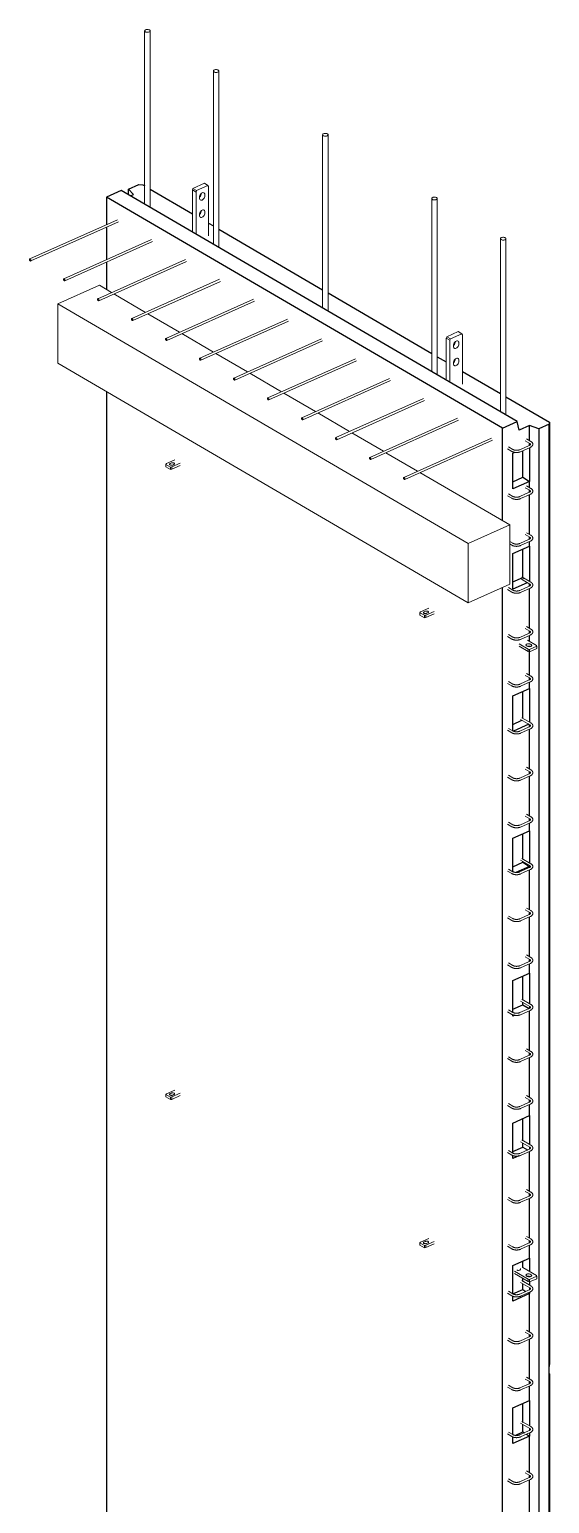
# Model space of a CAD drawing. Header units: millimetres. Extents: x 11769 to 26725, y -2451 to 18539.
# Drawn here: x 20317 to 22199, y 1471 to 6809 of the extents above; entities that cross this region are included whole.
import ezdxf

# ---------------------------------------------------------------- set-up
doc = ezdxf.new("R2010")
doc.units = ezdxf.units.MM
for name, color, linetype, lineweight in [('A-GENM', 13, 'Continuous', 18), ('A-WALL', 113, 'Continuous', 25), ('S-BEAM', 12, 'Continuous', 18), ('S-RBAR', 171, 'Continuous', 18)]:
    doc.layers.add(name, color=color, linetype=linetype, lineweight=lineweight)

# ---------------------------------------------------------------- blocks, each defined once
blk = doc.blocks.new('M_Rectangular Corbel - M_Rectangular Corbel-2189266-3D Ortho')
at = {"layer": 'S-BEAM'}
for p, q in [((17693.1, 5815.7), (17843.6, 5883)), ((17888.1, 5857), (17843.6, 5883)), ((18011.2, 5785.1), (17896.5, 5852.1)), ((17693.1, 5600.8), (17693.1, 5815.7)), ((17693.1, 5815.7), (19178.6, 4947.8)), ((18134.3, 5713.2), (18019.6, 5780.2)), ((18257.4, 5641.3), (18142.7, 5708.3)), ((18380.4, 5569.4), (18265.7, 5636.4)), ((19178.6, 4732.9), (17693.1, 5600.8)), ((18503.5, 5497.5), (18388.8, 5564.5)), ((18626.6, 5425.6), (18511.9, 5492.6)), ((18749.7, 5353.7), (18635, 5420.7)), ((18872.7, 5281.8), (18758.1, 5348.8)), ((18995.8, 5209.9), (18881.1, 5276.9)), ((19329.2, 5015.1), (19004.2, 5205)), ((19329.2, 5015.1), (19178.6, 4947.8)), ((19329.2, 4800.3), (19329.2, 5015.1)), ((19178.6, 4947.8), (19178.6, 4732.9)), ((19178.6, 4732.9), (19329.2, 4800.3))]:
    blk.add_line(p, q, dxfattribs=at)
blk = doc.blocks.new('Rebar Bar - Part 3166313199-431004-3D Ortho')
at = {"layer": 'S-RBAR'}
for p, q in [((19320.7, 5291), (19336.8, 5281.6)), ((19340.9, 5288.5), (19324.7, 5297.9))]:
    blk.add_line(p, q, dxfattribs=at)
blk = doc.blocks.new('Rebar Bar - Part 2227165887-431004-3D Ortho')
at = {"layer": 'S-RBAR'}
for points in [[(19340.9, 5288.5, 0), (19341.3, 5288.2, 0), (19341.7, 5288, 0), (19342.2, 5287.8, 0), (19342.7, 5287.6, 0), (19343.2, 5287.4, 0), (19343.8, 5287.2, 0), (19344.3, 5287, 0), (19344.9, 5286.8, 0), (19345.5, 5286.6, 0), (19346.1, 5286.4, 0), (19346.8, 5286.3, 0), (19347.4, 5286.2, 0), (19348.1, 5286, 0), (19348.7, 5285.9, 0), (19349.4, 5285.8, 0), (19350.1, 5285.7, 0), (19350.8, 5285.7, 0), (19351.5, 5285.6, 0), (19352.2, 5285.6, 0), (19353, 5285.5, 0), (19353.7, 5285.5, 0), (19354.4, 5285.5, 0), (19355.1, 5285.6, 0), (19355.8, 5285.6, 0), (19356.5, 5285.6, 0), (19357.2, 5285.7, 0), (19357.9, 5285.8, 0), (19358.6, 5285.9, 0), (19359.3, 5286, 0), (19360, 5286.1, 0), (19360.6, 5286.2, 0), (19361.3, 5286.3, 0), (19361.9, 5286.5, 0), (19362.5, 5286.7, 0), (19363.1, 5286.8, 0), (19363.7, 5287, 0), (19364.3, 5287.2, 0), (19364.8, 5287.4, 0), (19365.3, 5287.7, 0), (19365.4, 5287.7, 0)], [(19336.8, 5281.6, 0), (19337.5, 5281.2, 0), (19338.2, 5280.8, 0), (19338.9, 5280.5, 0), (19339.6, 5280.2, 0), (19340.3, 5279.9, 0), (19341.1, 5279.6, 0), (19341.8, 5279.4, 0), (19342.6, 5279.1, 0), (19343.4, 5278.9, 0), (19344.2, 5278.7, 0), (19345, 5278.5, 0), (19345.8, 5278.3, 0), (19346.7, 5278.1, 0), (19347.5, 5278, 0), (19348.4, 5277.9, 0), (19349.3, 5277.8, 0), (19350.1, 5277.7, 0), (19351, 5277.6, 0), (19351.9, 5277.6, 0), (19352.8, 5277.5, 0), (19353.6, 5277.5, 0), (19354.5, 5277.5, 0), (19355.4, 5277.6, 0), (19356.3, 5277.6, 0), (19357.1, 5277.7, 0), (19358, 5277.7, 0), (19358.9, 5277.8, 0), (19359.7, 5277.9, 0), (19360.6, 5278.1, 0), (19361.4, 5278.2, 0), (19362.3, 5278.4, 0), (19363.1, 5278.6, 0), (19363.9, 5278.8, 0), (19364.7, 5279, 0), (19365.5, 5279.2, 0), (19366.3, 5279.5, 0), (19367, 5279.7, 0), (19367.8, 5280, 0), (19368.5, 5280.3, 0), (19368.7, 5280.4, 0)]]:
    blk.add_polyline3d(points, dxfattribs=at)
blk = doc.blocks.new('Rebar Bar - Part 3241041724-431004-3D Ortho')
at = {"layer": 'S-RBAR'}
for p, q in [((19400.1, 5303.2), (19365.4, 5287.7)), ((19368.7, 5280.4), (19403.4, 5295.9))]:
    blk.add_line(p, q, dxfattribs=at)
blk = doc.blocks.new('Rebar Bar - Part 2227165887-V1-3D Ortho')
at = {"layer": 'S-RBAR'}
for points in [[(19401.6, 5310.6, 0), (19402, 5310.3, 0), (19402.4, 5310.1, 0), (19402.7, 5309.8, 0), (19403, 5309.6, 0), (19403.3, 5309.4, 0), (19403.6, 5309.1, 0), (19403.8, 5308.9, 0), (19404, 5308.7, 0), (19404.1, 5308.5, 0), (19404.2, 5308.3, 0), (19404.3, 5308.1, 0), (19404.4, 5308, 0), (19404.5, 5307.8, 0), (19404.5, 5307.7, 0), (19404.6, 5307.6, 0), (19404.6, 5307.5, 0), (19404.6, 5307.4, 0), (19404.6, 5307.3, 0), (19404.6, 5307.2, 0), (19404.6, 5307.1, 0), (19404.6, 5307, 0), (19404.5, 5306.9, 0), (19404.5, 5306.7, 0), (19404.4, 5306.6, 0), (19404.3, 5306.4, 0), (19404.2, 5306.2, 0), (19404.1, 5306, 0), (19403.9, 5305.8, 0), (19403.8, 5305.6, 0), (19403.5, 5305.4, 0), (19403.3, 5305.2, 0), (19403, 5304.9, 0), (19402.7, 5304.7, 0), (19402.4, 5304.5, 0), (19402, 5304.2, 0), (19401.6, 5304, 0), (19401.2, 5303.8, 0), (19400.8, 5303.5, 0), (19400.3, 5303.3, 0), (19400.1, 5303.2, 0)], [(19405.7, 5317.5, 0), (19406.3, 5317.1, 0), (19406.9, 5316.7, 0), (19407.5, 5316.2, 0), (19408.1, 5315.8, 0), (19408.6, 5315.3, 0), (19409.2, 5314.8, 0), (19409.7, 5314.3, 0), (19410.1, 5313.8, 0), (19410.6, 5313.2, 0), (19411, 5312.7, 0), (19411.3, 5312, 0), (19411.7, 5311.4, 0), (19411.9, 5310.8, 0), (19412.2, 5310.1, 0), (19412.4, 5309.4, 0), (19412.5, 5308.7, 0), (19412.6, 5308, 0), (19412.6, 5307.3, 0), (19412.6, 5306.5, 0), (19412.5, 5305.8, 0), (19412.4, 5305.1, 0), (19412.2, 5304.4, 0), (19411.9, 5303.8, 0), (19411.6, 5303.1, 0), (19411.3, 5302.5, 0), (19410.9, 5301.9, 0), (19410.5, 5301.3, 0), (19410.1, 5300.7, 0), (19409.6, 5300.2, 0), (19409.1, 5299.7, 0), (19408.6, 5299.2, 0), (19408.1, 5298.7, 0), (19407.5, 5298.3, 0), (19406.9, 5297.9, 0), (19406.3, 5297.5, 0), (19405.6, 5297.1, 0), (19405, 5296.7, 0), (19404.3, 5296.4, 0), (19403.6, 5296, 0), (19403.4, 5295.9, 0)]]:
    blk.add_polyline3d(points, dxfattribs=at)
blk = doc.blocks.new('Rebar Bar - Part 3131074535-431004-3D Ortho')
at = {"layer": 'S-RBAR'}
for p, q in [((19385.5, 5320), (19401.6, 5310.6)), ((19405.7, 5317.5), (19389.5, 5326.9))]:
    blk.add_line(p, q, dxfattribs=at)
blk = doc.blocks.new('Rebar Bar - Part 3166313199-V2-3D Ortho')
at = {"layer": 'S-RBAR'}
for p, q in [((19340.9, 4948.7), (19329.2, 4955.5)), ((19329.2, 4946.3), (19336.8, 4941.8))]:
    blk.add_line(p, q, dxfattribs=at)
blk = doc.blocks.new('Rebar Bar - Part 3131074535-V3-3D Ortho')
at = {"layer": 'S-RBAR'}
for p, q in [((19371.9, 4818.3), (19401.6, 4800.9)), ((19405.7, 4807.8), (19373.1, 4826.8))]:
    blk.add_line(p, q, dxfattribs=at)
blk = doc.blocks.new('Rebar Bar - Part 3131074535-V4-3D Ortho')
at = {"layer": 'S-RBAR'}
for p, q in [((19368.7, 4310.5), (19401.6, 4291.2)), ((19405.7, 4298.1), (19373.1, 4317.2))]:
    blk.add_line(p, q, dxfattribs=at)
blk = doc.blocks.new('Rebar Bar - Part 3131074535-V5-3D Ortho')
at = {"layer": 'S-RBAR'}
for p, q in [((19385.6, 3960.8), (19401.6, 3951.4)), ((19405.7, 3958.3), (19389.5, 3967.8))]:
    blk.add_line(p, q, dxfattribs=at)
blk = doc.blocks.new('Rebar Bar - Part 3131074535-V6-3D Ortho')
at = {"layer": 'S-RBAR'}
for p, q in [((19368.7, 3800.8), (19401.6, 3781.5)), ((19405.7, 3788.4), (19372.8, 3807.6))]:
    blk.add_line(p, q, dxfattribs=at)
blk = doc.blocks.new('Rebar Bar - Part 3131074535-V7-3D Ortho')
at = {"layer": 'S-RBAR'}
for p, q in [((19385.5, 3111.4), (19401.6, 3101.9)), ((19405.7, 3108.9), (19389.6, 3118.2))]:
    blk.add_line(p, q, dxfattribs=at)
blk = doc.blocks.new('Rebar Bar - Part 864883769-431004-3D Ortho')
at = {"layer": 'S-RBAR'}
for p, q in [((19263.2, 5329.5), (18945.6, 5187.5)), ((18948.9, 5180.2), (19266.4, 5322.2))]:
    blk.add_line(p, q, dxfattribs=at)
for points in [[(18949.9, 5182.3, 0), (18949.8, 5183.2, 0), (18949.5, 5184.2, 0), (18949.1, 5185.2, 0), (18948.5, 5186, 0), (18947.9, 5186.8, 0), (18947.2, 5187.3, 0), (18946.5, 5187.6, 0), (18945.9, 5187.6, 0), (18945.4, 5187.4, 0), (18944.9, 5186.9, 0), (18944.7, 5186.2, 0), (18944.6, 5185.4, 0)], [(18944.6, 5185.4, 0), (18944.7, 5184.4, 0), (18944.9, 5183.5, 0), (18945.4, 5182.5, 0), (18945.9, 5181.6, 0), (18946.5, 5180.9, 0), (18947.2, 5180.4, 0), (18947.9, 5180.1, 0), (18948.5, 5180.1, 0), (18949.1, 5180.3, 0), (18949.5, 5180.8, 0), (18949.8, 5181.5, 0), (18949.9, 5182.3, 0)]]:
    blk.add_polyline3d(points, dxfattribs=at)
blk = doc.blocks.new('RR spread anchor face based - RR-SA-10_0-300-1726847-3D Ortho')
at = {"layer": 'A-GENM'}
for p, q in [((19101.5, 5696.8), (19142.9, 5715.3)), ((19142.9, 5715.3), (19156.1, 5707.6)), ((19099.6, 5691.6), (19101.5, 5696.8)), ((19099.6, 5538.7), (19099.6, 5691.6)), ((19112.8, 5683.9), (19099.6, 5691.6)), ((19101.5, 5696.8), (19114.7, 5689.1)), ((19114.7, 5689.1), (19112.8, 5683.9)), ((19112.8, 5683.9), (19112.8, 5531)), ((19156.1, 5707.6), (19114.7, 5689.1)), ((19125.6, 5661.7), (19125.6, 5665.2)), ((19145.2, 5673.9), (19145.2, 5670.5)), ((19158, 5704.1), (19156.1, 5707.6)), ((19158, 5524.6), (19158, 5704.1)), ((19145.2, 5611.4), (19145.2, 5608)), ((19125.6, 5599.3), (19125.6, 5602.7))]:
    blk.add_line(p, q, dxfattribs=at)
for points in [[(19125.6, 5665.2, 0), (19125.9, 5668.2, 0), (19126.9, 5671.3, 0), (19128.5, 5674.4, 0), (19130.5, 5677, 0), (19132.8, 5679.2, 0), (19135.4, 5680.7, 0), (19137.9, 5681.5, 0), (19140.3, 5681.4, 0), (19142.3, 5680.5, 0), (19143.9, 5678.9, 0), (19144.8, 5676.7, 0), (19145.2, 5673.9, 0)], [(19125.6, 5664.9, 0), (19127.1, 5666.3, 0), (19129.1, 5669, 0), (19130.7, 5672, 0), (19131.7, 5675.1, 0), (19132, 5678.2, 0)], [(19128.5, 5655.1, 0), (19126.9, 5656.7, 0), (19125.9, 5659, 0), (19125.6, 5661.7, 0)], [(19145.2, 5670.5, 0), (19144.8, 5667.4, 0), (19143.9, 5664.3, 0), (19142.3, 5661.3, 0), (19140.3, 5658.6, 0), (19137.9, 5656.5, 0), (19135.4, 5654.9, 0), (19132.8, 5654.2, 0), (19130.5, 5654.2, 0), (19128.8, 5654.9, 0)], [(19125.6, 5602.7, 0), (19125.9, 5605.7, 0), (19126.9, 5608.9, 0), (19128.5, 5611.9, 0), (19130.5, 5614.6, 0), (19132.8, 5616.7, 0), (19135.4, 5618.2, 0), (19137.9, 5619, 0), (19140.3, 5618.9, 0), (19142.3, 5618.1, 0), (19143.9, 5616.4, 0), (19144.8, 5614.2, 0), (19145.2, 5611.4, 0)], [(19125.6, 5602.4, 0), (19127.1, 5603.8, 0), (19129.1, 5606.5, 0), (19130.7, 5609.5, 0), (19131.7, 5612.7, 0), (19132, 5615.7, 0)], [(19145.2, 5608, 0), (19144.8, 5605, 0), (19143.9, 5601.8, 0), (19142.3, 5598.8, 0), (19140.3, 5596.1, 0), (19137.9, 5594, 0), (19135.4, 5592.5, 0), (19132.8, 5591.7, 0), (19130.5, 5591.8, 0), (19128.8, 5592.4, 0)], [(19128.5, 5592.6, 0), (19126.9, 5594.3, 0), (19125.9, 5596.5, 0), (19125.6, 5599.3, 0)]]:
    blk.add_polyline3d(points, dxfattribs=at)
blk = doc.blocks.new('RR spread anchor face based - RR-SA-2_5-200-1726821-3D Ortho')
at = {"layer": 'A-GENM'}
for p, q in [((19006, 4700.1), (19003.9, 4697.5)), ((19036.1, 4713.6), (19006, 4700.1)), ((19019.2, 4700.6), (19023.7, 4702.6)), ((19025.8, 4688.6), (19055.9, 4702.1)), ((19003.9, 4697.5), (19020.4, 4687.9)), ((19003.9, 4697.5), (19003.9, 4688.9)), ((19020.4, 4679.3), (19003.9, 4688.9)), ((19020.4, 4687.9), (19025.8, 4688.6)), ((19020.4, 4687.9), (19020.4, 4679.3)), ((19025.8, 4680), (19020.4, 4679.3)), ((19027, 4694.8), (19025.2, 4694.5)), ((19055.9, 4693.5), (19025.8, 4680)), ((19025.8, 4688.6), (19025.8, 4680)), ((19032.9, 4697.2), (19028.4, 4695.2))]:
    blk.add_line(p, q, dxfattribs=at)
for points in [[(19028.4, 4695.2, 0), (19026.9, 4694.7, 0), (19025.2, 4694.4, 0), (19023.3, 4694.3, 0), (19021.5, 4694.5, 0), (19019.9, 4694.9, 0), (19018.5, 4695.5, 0), (19017.5, 4696.3, 0), (19016.9, 4697.2, 0), (19016.8, 4698.1, 0), (19017.2, 4699.1, 0), (19018, 4699.9, 0), (19019.2, 4700.6, 0)], [(19023.7, 4702.6, 0), (19025.2, 4703.1, 0), (19027, 4703.4, 0), (19028.8, 4703.5, 0), (19030.6, 4703.3, 0), (19032.2, 4702.9, 0), (19033.6, 4702.3, 0), (19034.6, 4701.5, 0), (19035.2, 4700.6, 0), (19035.3, 4699.9, 0)], [(19035.3, 4699.7, 0), (19034.9, 4698.8, 0), (19034.1, 4697.9, 0), (19032.9, 4697.2, 0)]]:
    blk.add_polyline3d(points, dxfattribs=at)
blk = doc.blocks.new('RR spread anchor face based - RR-SA-3_0-200-1726827-3D Ortho')
at = {"layer": 'A-GENM'}
for p, q in [((19426.1, 4579), (19393.1, 4598.2)), ((19363, 4584.7), (19395.9, 4565.5)), ((19395.9, 4556.9), (19363, 4576.1)), ((19392.8, 4575.9), (19390.2, 4577.4)), ((19395.9, 4565.5), (19401.1, 4564.4)), ((19395.9, 4556.9), (19395.9, 4565.5)), ((19401.1, 4555.8), (19395.9, 4556.9)), ((19401.1, 4564.4), (19427.5, 4576.2)), ((19427.5, 4567.6), (19401.1, 4555.8)), ((19401.1, 4564.4), (19401.1, 4555.8)), ((19403.7, 4583.5), (19406.4, 4581.9)), ((19427.5, 4576.2), (19426.1, 4579)), ((19427.5, 4576.2), (19427.5, 4567.6))]:
    blk.add_line(p, q, dxfattribs=at)
for points in [[(19390.2, 4577.4, 0), (19388.9, 4578.4, 0), (19388.1, 4579.5, 0), (19388, 4580.7, 0), (19388.5, 4581.9, 0), (19389.5, 4583, 0), (19391, 4583.9, 0), (19393, 4584.5, 0), (19395.2, 4584.9, 0), (19397.6, 4585, 0), (19399.9, 4584.8, 0), (19402, 4584.2, 0), (19403.7, 4583.5, 0)], [(19408.6, 4578.6, 0), (19408.1, 4577.4, 0), (19407.1, 4576.3, 0), (19405.5, 4575.4, 0), (19403.6, 4574.8, 0), (19401.4, 4574.4, 0), (19399, 4574.3, 0), (19396.7, 4574.5, 0), (19394.6, 4575.1, 0), (19392.8, 4575.9, 0)], [(19403.7, 4574.9, 0), (19402, 4575.6, 0), (19399.9, 4576.2, 0), (19397.6, 4576.4, 0), (19395.2, 4576.3, 0), (19393, 4576, 0)], [(19406.4, 4581.9, 0), (19407.7, 4580.9, 0), (19408.4, 4579.8, 0), (19408.6, 4578.9, 0)]]:
    blk.add_polyline3d(points, dxfattribs=at)
blk = doc.blocks.new('RR spread anchor face based - RR-SA-3_0-200-V10-3D Ortho')
at = {"layer": 'A-GENM'}
for p, q in [((19346.6, 2312.4), (19395.9, 2283.5)), ((19395.9, 2274.9), (19346.6, 2303.8)), ((19426.1, 2297), (19376.7, 2325.9)), ((19392.8, 2293.9), (19390.2, 2295.4)), ((19403.7, 2301.5), (19406.4, 2300)), ((19427.5, 2294.2), (19426.1, 2297)), ((19395.9, 2283.5), (19401.1, 2282.5)), ((19395.9, 2274.9), (19395.9, 2283.5)), ((19401.1, 2273.9), (19395.9, 2274.9)), ((19401.1, 2282.5), (19427.5, 2294.2)), ((19427.5, 2285.6), (19401.1, 2273.9)), ((19401.1, 2282.5), (19401.1, 2273.9)), ((19427.5, 2294.2), (19427.5, 2285.6))]:
    blk.add_line(p, q, dxfattribs=at)
for points in [[(19368.6, 2320, 0), (19368.1, 2318.8, 0), (19367.1, 2317.8, 0), (19365.5, 2316.9, 0), (19363.5, 2316.2, 0), (19361.3, 2315.8, 0), (19359, 2315.7, 0), (19356.7, 2316, 0), (19355.3, 2316.3, 0)], [(19367.6, 2322.3, 0), (19368.4, 2321.2, 0), (19368.6, 2320.3, 0)], [(19390.2, 2295.4, 0), (19388.9, 2296.4, 0), (19388.1, 2297.6, 0), (19388, 2298.8, 0), (19388.5, 2300, 0), (19389.5, 2301, 0), (19391, 2301.9, 0), (19393, 2302.6, 0), (19395.2, 2303, 0), (19397.6, 2303.1, 0), (19399.9, 2302.8, 0), (19402, 2302.3, 0), (19403.7, 2301.5, 0)], [(19408.6, 2296.6, 0), (19408.1, 2295.4, 0), (19407.1, 2294.4, 0), (19405.5, 2293.5, 0), (19403.6, 2292.8, 0), (19401.4, 2292.4, 0), (19399, 2292.3, 0), (19396.7, 2292.6, 0), (19394.6, 2293.1, 0), (19392.8, 2293.9, 0)], [(19406.4, 2300, 0), (19407.7, 2299, 0), (19408.4, 2297.8, 0), (19408.6, 2296.9, 0)], [(19403.7, 2292.9, 0), (19402, 2293.7, 0), (19399.9, 2294.2, 0), (19397.6, 2294.5, 0), (19395.2, 2294.4, 0), (19393, 2294, 0)]]:
    blk.add_polyline3d(points, dxfattribs=at)
blk = doc.blocks.new('RR spread anchor face based - RR-SA-2_5-200-V12-3D Ortho')
at = {"layer": 'A-GENM'}
for p, q in [((18086.8, 5237.2), (18084.7, 5234.5)), ((18084.7, 5234.5), (18101.1, 5224.9)), ((18084.7, 5234.5), (18084.7, 5225.9)), ((18116.9, 5250.6), (18086.8, 5237.2)), ((18099.9, 5237.6), (18104.5, 5239.6)), ((18107.7, 5231.9), (18106, 5231.6)), ((18106.5, 5225.6), (18136.6, 5239.1)), ((18113.7, 5234.3), (18109.2, 5232.2)), ((18116, 5237.4), (18116.1, 5236.9)), ((18101.1, 5216.3), (18084.7, 5225.9)), ((18101.1, 5224.9), (18106.5, 5225.6)), ((18101.1, 5224.9), (18101.1, 5216.3)), ((18106.5, 5217), (18101.1, 5216.3)), ((18136.6, 5230.5), (18106.5, 5217)), ((18106.5, 5225.6), (18106.5, 5217))]:
    blk.add_line(p, q, dxfattribs=at)
for points in [[(18109.2, 5232.2, 0), (18107.6, 5231.7, 0), (18105.9, 5231.4, 0), (18104.1, 5231.4, 0), (18102.3, 5231.5, 0), (18100.7, 5232, 0), (18099.3, 5232.6, 0), (18098.3, 5233.3, 0), (18097.7, 5234.2, 0), (18097.6, 5235.2, 0), (18097.9, 5236.1, 0), (18098.7, 5236.9, 0), (18099.9, 5237.6, 0)], [(18104.5, 5239.6, 0), (18106, 5240.2, 0), (18107.7, 5240.5, 0), (18109.5, 5240.5, 0), (18111.3, 5240.3, 0), (18113, 5239.9, 0), (18114.3, 5239.3, 0), (18115.4, 5238.5, 0), (18115.9, 5237.6, 0)], [(18116.1, 5236.7, 0), (18115.7, 5235.8, 0), (18114.9, 5235, 0), (18113.7, 5234.3, 0)]]:
    blk.add_polyline3d(points, dxfattribs=at)
blk = doc.blocks.new('Rebar Bar - Part 1457939750-431004-3D Ortho')
at = {"layer": 'S-RBAR'}
for p, q in [((18256.6, 6659), (18256.6, 6031.3)), ((18276.6, 6019.6), (18276.6, 6659))]:
    blk.add_line(p, q, dxfattribs=at)
for points in [[(18274.1, 6662.3, 0), (18272.1, 6663.2, 0), (18269.8, 6663.8, 0), (18267.2, 6664.1, 0), (18264.6, 6664, 0), (18262.1, 6663.6, 0), (18260, 6662.8, 0), (18258.2, 6661.8, 0), (18257.1, 6660.6, 0), (18256.6, 6659.3, 0), (18256.7, 6658, 0), (18257.6, 6656.7, 0), (18259, 6655.6, 0)], [(18259, 6655.6, 0), (18261, 6654.7, 0), (18263.3, 6654.1, 0), (18265.9, 6653.9, 0), (18268.5, 6654, 0), (18271, 6654.4, 0), (18273.1, 6655.1, 0), (18274.9, 6656.1, 0), (18276, 6657.3, 0), (18276.5, 6658.6, 0), (18276.4, 6660, 0), (18275.5, 6661.2, 0), (18274.1, 6662.3, 0)]]:
    blk.add_polyline3d(points, dxfattribs=at)
blk = doc.blocks.new('Rebar Bar - Part 2715643724-431004-3D Ortho')
at = {"layer": 'S-RBAR'}
for p, q in [((18007.6, 6804.4), (18007.6, 6176.7)), ((18027.6, 6165), (18027.6, 6804.4))]:
    blk.add_line(p, q, dxfattribs=at)
for points in [[(18025.2, 6807.8, 0), (18023.2, 6808.6, 0), (18020.9, 6809.2, 0), (18018.3, 6809.5, 0), (18015.7, 6809.4, 0), (18013.2, 6809, 0), (18011.1, 6808.2, 0), (18009.3, 6807.2, 0), (18008.2, 6806, 0), (18007.7, 6804.7, 0), (18007.8, 6803.4, 0), (18008.7, 6802.1, 0), (18010.1, 6801, 0)], [(18010.1, 6801, 0), (18012.1, 6800.1, 0), (18014.4, 6799.5, 0), (18017, 6799.3, 0), (18019.6, 6799.4, 0), (18022.1, 6799.8, 0), (18024.2, 6800.5, 0), (18026, 6801.5, 0), (18027.1, 6802.7, 0), (18027.6, 6804, 0), (18027.5, 6805.4, 0), (18026.6, 6806.6, 0), (18025.2, 6807.8, 0)]]:
    blk.add_polyline3d(points, dxfattribs=at)

msp = doc.modelspace()

# ---------------------------------------------------------------- linework, layer by layer
at = {"layer": 'A-WALL'}
for p, q in [((20675.07501, 6230.93426), (20712.70231, 6247.76245)), ((20712.70231, 6247.76245), (20726.81675, 6247.28131)), ((20726.81675, 6247.28131), (20733.76604, 6243.22154)), ((20648.70641, 6226.35226), (20596.05246, 6202.80365)), ((22028.91751, 5365.72548), (20596.05246, 6202.80365)), ((20596.05246, 6202.80365), (20596.05246, 6102.7873)), ((22081.57147, 5389.27409), (20648.70641, 6226.35226)), ((20675.07501, 6210.94776), (20675.07501, 6230.93426)), ((20693.8895, 6212.17997), (20675.07501, 6230.93426)), ((20682.03839, 6206.87976), (20693.8895, 6212.17997)), ((20753.68059, 6231.58748), (20906.48335, 6142.32027)), ((20596.05246, 6094.09953), (20596.05246, 5975.84159)), ((20964.80864, 6108.24671), (20982.6739, 6097.80984)), ((21002.62957, 6086.15176), (21377.76574, 5866.99763)), ((20596.05246, 5967.15382), (20596.05246, 5867.60173)), ((21397.72141, 5855.33955), (21772.85758, 5636.18542)), ((21792.81325, 5624.52734), (21825.73036, 5605.29719)), ((21884.05565, 5571.22363), (22021.76543, 5490.77372)), ((20596.05246, 5497.47902), (20596.05246, -1614.2768)), ((22041.67998, 5479.13967), (22199.18893, 5387.12312)), ((22028.91751, 5365.72548), (22081.57147, 5389.27409)), ((22028.91751, 5030.52357), (22028.91751, 5365.72548)), ((22089.09739, 5358.26026), (22081.57147, 5389.27409)), ((22126.75455, 5375.1018), (22089.09739, 5358.26026)), ((22126.75455, 5320.39637), (22126.75455, 5375.1018)), ((22160.61993, 5363.08017), (22126.75455, 5375.1018)), ((22198.29223, 5379.92849), (22160.61993, 5363.08017)), ((22160.61993, 5363.08017), (22160.61993, -2419.6206)), ((22199.22796, 5387.10031), (22198.29223, 5379.92849)), ((22198.29223, 1959.48354), (22198.29223, 5379.92849)), ((22199.22796, 5387.10031), (22199.22796, 1975.20156)), ((22126.75455, 5303.32451), (22126.75455, 5311.14392)), ((22126.75455, 5294.75405), (22126.75455, 5173.12117)), ((22066.54714, 5275.1182), (22073.35515, 5278.16297)), ((22066.54714, 5146.19439), (22066.54714, 5275.1182)), ((22102.76647, 5187.96742), (22102.76647, 5284.00133)), ((22066.54714, 5171.76892), (22102.76647, 5187.96742)), ((22102.76647, 5187.96742), (22126.75455, 5173.12117)), ((22126.75455, 5173.12117), (22066.54714, 5146.19439)), ((22126.75455, 5150.50343), (22126.75455, 5173.12117)), ((22126.75455, 5133.43157), (22126.75455, 5141.25099)), ((22126.75455, 4980.6105), (22126.75455, 5124.86111)), ((22126.75455, 4963.53864), (22126.75455, 4971.35806)), ((22066.54714, 4911.98951), (22126.75455, 4938.91629)), ((22066.54714, 4783.0657), (22066.54714, 4911.98951)), ((22102.76647, 4824.83873), (22102.76647, 4928.18801)), ((22126.75455, 4938.91629), (22126.75455, 4954.96818)), ((22126.75455, 4938.91629), (22126.75455, 4810.71757)), ((22066.54714, 4808.64023), (22102.76647, 4824.83873)), ((22118.06077, 4806.10433), (22066.54714, 4783.0657)), ((22102.76647, 4824.83873), (22107.74308, 4821.7587)), ((22028.91751, -2451.35497), (22028.91751, 4788.48318)), ((22126.75455, 4793.6457), (22126.75455, 4801.46512)), ((22126.75455, 4640.82463), (22126.75455, 4785.07525)), ((22126.75455, 4623.75277), (22126.75455, 4631.57219)), ((22126.75455, 4593.79645), (22126.75455, 4615.18231)), ((22126.75455, 4574.3461), (22126.75455, 4575.98416)), ((22126.75455, 4470.9317), (22126.75455, 4555.91645)), ((22126.75455, 4453.85984), (22126.75455, 4461.67925)), ((22126.75455, 4423.22104), (22126.75455, 4445.28938)), ((22066.54714, 4396.29427), (22126.75455, 4423.22104)), ((22066.54714, 4269.27), (22066.54714, 4396.29427)), ((22102.76647, 4314.1154), (22102.76647, 4412.49276)), ((22126.75455, 4423.22104), (22126.75455, 4301.03876)), ((22066.54714, 4292.94498), (22099.60825, 4307.73102)), ((22124.32204, 4293.20933), (22068.56906, 4268.27473)), ((22126.75455, 4283.9669), (22126.75455, 4291.78632)), ((22126.75455, 4131.14583), (22126.75455, 4275.39644)), ((22126.75455, 4114.07397), (22126.75455, 4121.89339)), ((22126.75455, 3961.2529), (22126.75455, 4105.50351)), ((22126.75455, 3944.18103), (22126.75455, 3952.00045)), ((22066.54714, 3880.59902), (22126.75455, 3907.5258)), ((22126.75455, 3907.5258), (22126.75455, 3935.27991)), ((22126.75455, 3907.5258), (22126.75455, 3791.35996)), ((22066.54714, 3759.59119), (22066.54714, 3880.59902)), ((22102.76647, 3804.4366), (22102.76647, 3896.79752)), ((22066.54714, 3777.24973), (22102.76647, 3793.44823)), ((22102.76647, 3793.44823), (22102.76647, 3796.14044)), ((22102.76647, 3793.44823), (22126.75455, 3778.60198)), ((22126.75455, 3778.60198), (22077.51301, 3756.57951)), ((22126.75455, 3782.08612), (22126.75455, 3778.60198)), ((22126.75455, 3774.2881), (22126.75455, 3778.60198)), ((22126.75455, 3621.46703), (22126.75455, 3765.71764)), ((22126.75455, 3604.39517), (22126.75455, 3612.21458)), ((22126.75455, 3451.57409), (22126.75455, 3595.82471)), ((22126.75455, 3434.50223), (22126.75455, 3442.32165)), ((22126.75455, 3391.83055), (22126.75455, 3425.93177)), ((22066.54714, 3364.90377), (22126.75455, 3391.83055)), ((22066.54714, 3249.91239), (22066.54714, 3364.90377)), ((22102.76647, 3294.75779), (22102.76647, 3381.10227)), ((22126.75455, 3391.83055), (22126.75455, 3281.68116)), ((22066.54714, 3261.55449), (22102.76647, 3277.75299)), ((22102.76647, 3277.75299), (22102.76647, 3286.46164)), ((22102.76647, 3277.75299), (22125.07049, 3263.949)), ((22126.75455, 3272.42871), (22126.75455, 3264.6093)), ((22066.54714, 3235.97996), (22066.54714, 3241.27145)), ((22073.99531, 3239.31103), (22066.54714, 3235.97996)), ((22126.75455, 3111.78822), (22126.75455, 3256.03884)), ((22126.75455, 3094.71636), (22126.75455, 3102.53578)), ((22126.75455, 2941.89529), (22126.75455, 3086.14591)), ((22126.75455, 2924.82343), (22126.75455, 2932.64285)), ((22126.75455, 2876.1353), (22126.75455, 2916.25297)), ((22066.54714, 2849.20853), (22126.75455, 2876.1353)), ((22066.54714, 2740.23359), (22066.54714, 2849.20853)), ((22102.76647, 2785.07899), (22102.76647, 2865.40702)), ((22126.75455, 2876.1353), (22126.75455, 2772.00236)), ((22102.76647, 2762.05774), (22102.76647, 2776.78283)), ((22066.54714, 2745.85924), (22102.76647, 2762.05774)), ((22066.54714, 2720.28471), (22066.54714, 2731.59265)), ((22088.03168, 2729.89332), (22066.54714, 2720.28471)), ((22102.76647, 2762.05774), (22119.42726, 2751.74636)), ((22126.75455, 2762.74991), (22126.75455, 2754.9305)), ((22126.75455, 2602.10942), (22126.75455, 2746.36004)), ((22126.75455, 2585.03756), (22126.75455, 2592.85698)), ((22126.75455, 2432.21649), (22126.75455, 2576.4671)), ((22126.75455, 2415.14463), (22126.75455, 2422.96404)), ((22126.75455, 2360.44006), (22126.75455, 2406.57417)), ((22066.54714, 2333.51328), (22126.75455, 2360.44006)), ((22102.76647, 2325.8588), (22102.76647, 2349.71178)), ((22126.75455, 2360.44006), (22126.75455, 2311.84498)), ((22066.54714, 2230.55479), (22066.54714, 2333.51328)), ((22066.97744, 2230.35644), (22102.76647, 2246.36249)), ((22102.76647, 2275.14876), (22102.76647, 2286.21394)), ((22102.76647, 2246.36249), (22102.76647, 2267.10403)), ((22102.76647, 2246.36249), (22113.78403, 2239.54371)), ((22126.75455, 2294.03269), (22126.75455, 2292.39463)), ((22126.75455, 2273.96498), (22126.75455, 2262.32355)), ((22126.75455, 2253.07111), (22126.75455, 2245.25169)), ((22126.75455, 2231.51624), (22066.54714, 2204.58947)), ((22066.54714, 2204.58947), (22066.54714, 2221.91385)), ((22121.87253, 2234.53773), (22126.75455, 2231.51624)), ((22126.75455, 2236.68124), (22126.75455, 2231.51624)), ((22126.75455, 2092.43062), (22126.75455, 2231.51624)), ((22126.75455, 2075.35876), (22126.75455, 2083.17818)), ((22126.75455, 1922.53769), (22126.75455, 2066.7883)), ((22198.29223, 1959.48354), (22199.22796, 1975.20156)), ((22198.29223, -2402.77228), (22198.29223, 1942.29813)), ((22199.22796, 1940.92377), (22198.29223, 1942.29813)), ((22198.29417, 1942.299), (22198.29417, 1959.48441)), ((22199.22796, 1940.92377), (22199.22796, -2395.60045)), ((22126.75455, 1905.46583), (22126.75455, 1913.28524)), ((22126.75455, 1844.74481), (22126.75455, 1896.89537)), ((22066.54714, 1817.81803), (22126.75455, 1844.74481)), ((22066.54714, 1720.87599), (22066.54714, 1817.81803)), ((22102.76647, 1765.03451), (22102.76647, 1834.01653)), ((22126.75455, 1844.74481), (22126.75455, 1752.64475)), ((22126.75455, 1715.821), (22066.54714, 1688.89422)), ((22066.54714, 1688.89422), (22066.54714, 1712.23504)), ((22074.88164, 1718.19622), (22102.76647, 1730.66725)), ((22102.76647, 1730.66725), (22102.76647, 1757.42523)), ((22102.76647, 1730.66725), (22108.14079, 1727.34107)), ((22116.28964, 1722.29774), (22126.75455, 1715.821)), ((22126.75455, 1743.39231), (22126.75455, 1735.57289)), ((22126.75455, 1727.00243), (22126.75455, 1715.821)), ((22126.75455, 1582.75182), (22126.75455, 1715.821)), ((22126.75455, 1565.67996), (22126.75455, 1573.49937)), ((22126.75455, 1412.85888), (22126.75455, 1557.1095))]:
    msp.add_line(p, q, dxfattribs=at)

# ---------------------------------------------------------------- block references
at = {"layer": 'A-GENM'}
for name, p in [('RR spread anchor face based - RR-SA-10_0-300-1726847-3D Ortho', (1806.85359, 537.02308)), ('RR spread anchor face based - RR-SA-10_0-300-1726847-3D Ortho', (2726.1006, 0)), ('RR spread anchor face based - RR-SA-2_5-200-V12-3D Ortho', (2726.1006, 0)), ('RR spread anchor face based - RR-SA-2_5-200-1726821-3D Ortho', (2726.1006, 0)), ('RR spread anchor face based - RR-SA-3_0-200-1726827-3D Ortho', (2726.1006, 0)), ('RR spread anchor face based - RR-SA-2_5-200-1726821-3D Ortho', (1806.85225, -1744.9276)), ('RR spread anchor face based - RR-SA-2_5-200-1726821-3D Ortho', (2726.1006, -2281.95147)), ('RR spread anchor face based - RR-SA-3_0-200-V10-3D Ortho', (2726.1006, 0))]:
    msp.add_blockref(name, p, dxfattribs=at)
at = {"layer": 'S-BEAM'}
msp.add_blockref('M_Rectangular Corbel - M_Rectangular Corbel-2189266-3D Ortho', (2726.1006, 0), dxfattribs=at)
at = {"layer": 'S-RBAR'}
for name, p in [('Rebar Bar - Part 2715643724-431004-3D Ortho', (2726.1006, 0)), ('Rebar Bar - Part 1457939750-431004-3D Ortho', (2726.1006, 0)), ('Rebar Bar - Part 1457939750-431004-3D Ortho', (3121.19244, -230.81221)), ('Rebar Bar - Part 1457939750-431004-3D Ortho', (3516.28428, -461.62442)), ('Rebar Bar - Part 864883769-431004-3D Ortho', (1372.25257, 790.91651)), ('Rebar Bar - Part 864883769-431004-3D Ortho', (1495.32967, 719.01501)), ('Rebar Bar - Part 2715643724-431004-3D Ortho', (4014.09999, -752.44781)), ('Rebar Bar - Part 864883769-431004-3D Ortho', (1618.40676, 647.11351)), ('Rebar Bar - Part 864883769-431004-3D Ortho', (1741.48385, 575.21201)), ('Rebar Bar - Part 864883769-431004-3D Ortho', (1864.56095, 503.31051)), ('Rebar Bar - Part 864883769-431004-3D Ortho', (1987.63804, 431.40901)), ('Rebar Bar - Part 864883769-431004-3D Ortho', (2110.71513, 359.50751)), ('Rebar Bar - Part 864883769-431004-3D Ortho', (2233.79223, 287.606)), ('Rebar Bar - Part 864883769-431004-3D Ortho', (2356.86932, 215.7045)), ('Rebar Bar - Part 864883769-431004-3D Ortho', (2479.94642, 143.803)), ('Rebar Bar - Part 864883769-431004-3D Ortho', (2603.02351, 71.9015)), ('Rebar Bar - Part 864883769-431004-3D Ortho', (2726.1006, 0)), ('Rebar Bar - Part 3166313199-431004-3D Ortho', (2726.1006, 0)), ('Rebar Bar - Part 2227165887-431004-3D Ortho', (2726.1006, 0)), ('Rebar Bar - Part 3241041724-431004-3D Ortho', (2726.1006, 0)), ('Rebar Bar - Part 3131074535-431004-3D Ortho', (2726.1006, 0)), ('Rebar Bar - Part 2227165887-V1-3D Ortho', (2726.1006, 0)), ('Rebar Bar - Part 3166313199-431004-3D Ortho', (2726.1006, -169.89293)), ('Rebar Bar - Part 3241041724-431004-3D Ortho', (2726.1006, -169.89293)), ('Rebar Bar - Part 3131074535-431004-3D Ortho', (2726.1006, -169.89293)), ('Rebar Bar - Part 2227165887-V1-3D Ortho', (2726.1006, -169.89293)), ('Rebar Bar - Part 2227165887-431004-3D Ortho', (2726.1006, -169.89293)), ('Rebar Bar - Part 3131074535-431004-3D Ortho', (2726.1006, -339.78587)), ('Rebar Bar - Part 2227165887-V1-3D Ortho', (2726.1006, -339.78587)), ('Rebar Bar - Part 3166313199-V2-3D Ortho', (2726.1006, 0)), ('Rebar Bar - Part 2227165887-431004-3D Ortho', (2726.1006, -339.78587)), ('Rebar Bar - Part 3241041724-431004-3D Ortho', (2726.1006, -339.78587)), ('Rebar Bar - Part 3131074535-V3-3D Ortho', (2726.1006, 0)), ('Rebar Bar - Part 2227165887-V1-3D Ortho', (2726.1006, -509.6788)), ('Rebar Bar - Part 3166313199-431004-3D Ortho', (2726.1006, -509.6788)), ('Rebar Bar - Part 2227165887-431004-3D Ortho', (2726.1006, -509.6788)), ('Rebar Bar - Part 3241041724-431004-3D Ortho', (2726.1006, -509.6788)), ('Rebar Bar - Part 3131074535-431004-3D Ortho', (2726.1006, -679.57174)), ('Rebar Bar - Part 3166313199-431004-3D Ortho', (2726.1006, -679.57174)), ('Rebar Bar - Part 2227165887-431004-3D Ortho', (2726.1006, -679.57174)), ('Rebar Bar - Part 3241041724-431004-3D Ortho', (2726.1006, -679.57174)), ('Rebar Bar - Part 2227165887-V1-3D Ortho', (2726.1006, -679.57174)), ('Rebar Bar - Part 3166313199-431004-3D Ortho', (2726.1006, -849.46467)), ('Rebar Bar - Part 2227165887-431004-3D Ortho', (2726.1006, -849.46467)), ('Rebar Bar - Part 3241041724-431004-3D Ortho', (2726.1006, -849.46467)), ('Rebar Bar - Part 3131074535-431004-3D Ortho', (2726.1006, -849.46467)), ('Rebar Bar - Part 2227165887-V1-3D Ortho', (2726.1006, -849.46467)), ('Rebar Bar - Part 3166313199-431004-3D Ortho', (2726.1006, -1019.3576)), ('Rebar Bar - Part 3241041724-431004-3D Ortho', (2726.1006, -1019.3576)), ('Rebar Bar - Part 3131074535-V4-3D Ortho', (2726.1006, 0)), ('Rebar Bar - Part 2227165887-V1-3D Ortho', (2726.1006, -1019.3576)), ('Rebar Bar - Part 2227165887-431004-3D Ortho', (2726.1006, -1019.3576)), ('Rebar Bar - Part 3241041724-431004-3D Ortho', (2726.1006, -1189.25054)), ('Rebar Bar - Part 3131074535-431004-3D Ortho', (2726.1006, -1189.25054)), ('Rebar Bar - Part 2227165887-V1-3D Ortho', (2726.1006, -1189.25054)), ('Rebar Bar - Part 3166313199-431004-3D Ortho', (2726.1006, -1189.25054)), ('Rebar Bar - Part 2227165887-431004-3D Ortho', (2726.1006, -1189.25054)), ('Rebar Bar - Part 3131074535-V5-3D Ortho', (2726.1006, 0)), ('Rebar Bar - Part 2227165887-V1-3D Ortho', (2726.1006, -1359.14347)), ('Rebar Bar - Part 3166313199-431004-3D Ortho', (2726.1006, -1359.14347)), ('Rebar Bar - Part 2227165887-431004-3D Ortho', (2726.1006, -1359.14347)), ('Rebar Bar - Part 3241041724-431004-3D Ortho', (2726.1006, -1359.14347)), ('Rebar Bar - Part 3131074535-V6-3D Ortho', (2726.1006, 0)), ('Rebar Bar - Part 3166313199-431004-3D Ortho', (2726.1006, -1529.03641)), ('Rebar Bar - Part 2227165887-431004-3D Ortho', (2726.1006, -1529.03641)), ('Rebar Bar - Part 3241041724-431004-3D Ortho', (2726.1006, -1529.03641)), ('Rebar Bar - Part 2227165887-V1-3D Ortho', (2726.1006, -1529.03641)), ('Rebar Bar - Part 3166313199-431004-3D Ortho', (2726.1006, -1698.92934)), ('Rebar Bar - Part 2227165887-431004-3D Ortho', (2726.1006, -1698.92934)), ('Rebar Bar - Part 3241041724-431004-3D Ortho', (2726.1006, -1698.92934)), ('Rebar Bar - Part 3131074535-431004-3D Ortho', (2726.1006, -1698.92934)), ('Rebar Bar - Part 2227165887-V1-3D Ortho', (2726.1006, -1698.92934)), ('Rebar Bar - Part 3166313199-431004-3D Ortho', (2726.1006, -1868.82227)), ('Rebar Bar - Part 2227165887-431004-3D Ortho', (2726.1006, -1868.82227)), ('Rebar Bar - Part 3241041724-431004-3D Ortho', (2726.1006, -1868.82227)), ('Rebar Bar - Part 3131074535-431004-3D Ortho', (2726.1006, -1868.82227)), ('Rebar Bar - Part 2227165887-V1-3D Ortho', (2726.1006, -1868.82227)), ('Rebar Bar - Part 3166313199-431004-3D Ortho', (2726.1006, -2038.71521)), ('Rebar Bar - Part 3241041724-431004-3D Ortho', (2726.1006, -2038.71521)), ('Rebar Bar - Part 3131074535-V4-3D Ortho', (2726.1006, -1019.3576)), ('Rebar Bar - Part 2227165887-V1-3D Ortho', (2726.1006, -2038.71521)), ('Rebar Bar - Part 2227165887-431004-3D Ortho', (2726.1006, -2038.71521)), ('Rebar Bar - Part 3131074535-V7-3D Ortho', (2726.1006, 0)), ('Rebar Bar - Part 2227165887-V1-3D Ortho', (2726.1006, -2208.60814)), ('Rebar Bar - Part 3166313199-431004-3D Ortho', (2726.1006, -2208.60814)), ('Rebar Bar - Part 2227165887-431004-3D Ortho', (2726.1006, -2208.60814)), ('Rebar Bar - Part 3241041724-431004-3D Ortho', (2726.1006, -2208.60814)), ('Rebar Bar - Part 3131074535-431004-3D Ortho', (2726.1006, -2378.50108)), ('Rebar Bar - Part 2227165887-V1-3D Ortho', (2726.1006, -2378.50108)), ('Rebar Bar - Part 3166313199-431004-3D Ortho', (2726.1006, -2378.50108)), ('Rebar Bar - Part 2227165887-431004-3D Ortho', (2726.1006, -2378.50108)), ('Rebar Bar - Part 3241041724-431004-3D Ortho', (2726.1006, -2378.50108)), ('Rebar Bar - Part 3131074535-V4-3D Ortho', (2726.1006, -1529.03641)), ('Rebar Bar - Part 3166313199-431004-3D Ortho', (2726.1006, -2548.39401)), ('Rebar Bar - Part 2227165887-431004-3D Ortho', (2726.1006, -2548.39401)), ('Rebar Bar - Part 3241041724-431004-3D Ortho', (2726.1006, -2548.39401)), ('Rebar Bar - Part 2227165887-V1-3D Ortho', (2726.1006, -2548.39401)), ('Rebar Bar - Part 3166313199-431004-3D Ortho', (2726.1006, -2718.28695)), ('Rebar Bar - Part 2227165887-431004-3D Ortho', (2726.1006, -2718.28695)), ('Rebar Bar - Part 3241041724-431004-3D Ortho', (2726.1006, -2718.28695)), ('Rebar Bar - Part 3131074535-431004-3D Ortho', (2726.1006, -2718.28695)), ('Rebar Bar - Part 2227165887-V1-3D Ortho', (2726.1006, -2718.28695)), ('Rebar Bar - Part 3166313199-431004-3D Ortho', (2726.1006, -2888.17988)), ('Rebar Bar - Part 3241041724-431004-3D Ortho', (2726.1006, -2888.17988)), ('Rebar Bar - Part 3131074535-431004-3D Ortho', (2726.1006, -2888.17988)), ('Rebar Bar - Part 2227165887-V1-3D Ortho', (2726.1006, -2888.17988)), ('Rebar Bar - Part 2227165887-431004-3D Ortho', (2726.1006, -2888.17988)), ('Rebar Bar - Part 3241041724-431004-3D Ortho', (2726.1006, -3058.07281)), ('Rebar Bar - Part 3131074535-V4-3D Ortho', (2726.1006, -2038.71521)), ('Rebar Bar - Part 2227165887-V1-3D Ortho', (2726.1006, -3058.07281)), ('Rebar Bar - Part 3166313199-431004-3D Ortho', (2726.1006, -3058.07281)), ('Rebar Bar - Part 2227165887-431004-3D Ortho', (2726.1006, -3058.07281)), ('Rebar Bar - Part 3131074535-431004-3D Ortho', (2726.1006, -3227.96575)), ('Rebar Bar - Part 2227165887-V1-3D Ortho', (2726.1006, -3227.96575)), ('Rebar Bar - Part 3166313199-431004-3D Ortho', (2726.1006, -3227.96575)), ('Rebar Bar - Part 2227165887-431004-3D Ortho', (2726.1006, -3227.96575)), ('Rebar Bar - Part 3241041724-431004-3D Ortho', (2726.1006, -3227.96575)), ('Rebar Bar - Part 3131074535-431004-3D Ortho', (2726.1006, -3397.85868)), ('Rebar Bar - Part 3166313199-431004-3D Ortho', (2726.1006, -3397.85868)), ('Rebar Bar - Part 2227165887-431004-3D Ortho', (2726.1006, -3397.85868)), ('Rebar Bar - Part 3241041724-431004-3D Ortho', (2726.1006, -3397.85868)), ('Rebar Bar - Part 2227165887-V1-3D Ortho', (2726.1006, -3397.85868)), ('Rebar Bar - Part 3131074535-V4-3D Ortho', (2726.1006, -2548.39401)), ('Rebar Bar - Part 3166313199-431004-3D Ortho', (2726.1006, -3567.75162)), ('Rebar Bar - Part 2227165887-431004-3D Ortho', (2726.1006, -3567.75162)), ('Rebar Bar - Part 3241041724-431004-3D Ortho', (2726.1006, -3567.75162)), ('Rebar Bar - Part 2227165887-V1-3D Ortho', (2726.1006, -3567.75162)), ('Rebar Bar - Part 3166313199-431004-3D Ortho', (2726.1006, -3737.64455)), ('Rebar Bar - Part 2227165887-431004-3D Ortho', (2726.1006, -3737.64455)), ('Rebar Bar - Part 3241041724-431004-3D Ortho', (2726.1006, -3737.64455)), ('Rebar Bar - Part 3131074535-431004-3D Ortho', (2726.1006, -3737.64455)), ('Rebar Bar - Part 2227165887-V1-3D Ortho', (2726.1006, -3737.64455))]:
    msp.add_blockref(name, p, dxfattribs=at)

doc.saveas('drawing.dxf')
